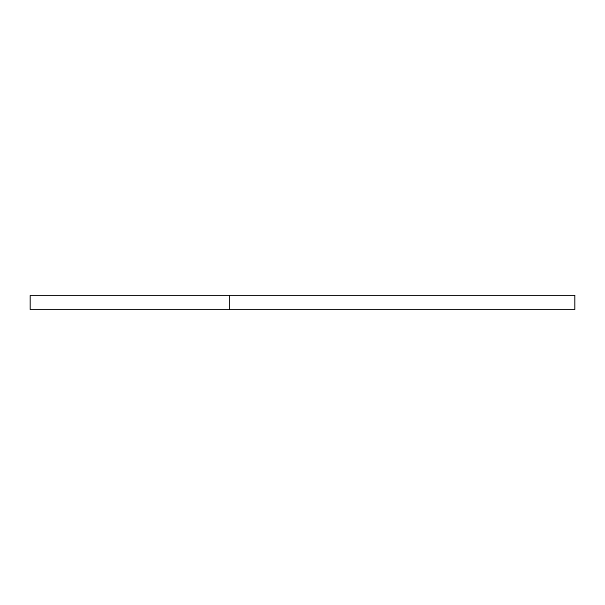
<?xml version="1.0" encoding="UTF-8"?>
<svg xmlns="http://www.w3.org/2000/svg" width="605" height="605" viewBox="0 0 605 605"><rect width="100%" height="100%" fill="white"/><g stroke="black" fill="none" stroke-linecap="round" stroke-linejoin="round"><path stroke-width="0.91" d="M229.545 295.467L229.545 309.533M574.75 295.467L30.25 295.467L30.25 309.533L574.75 309.533L574.75 295.467"/></g></svg>
